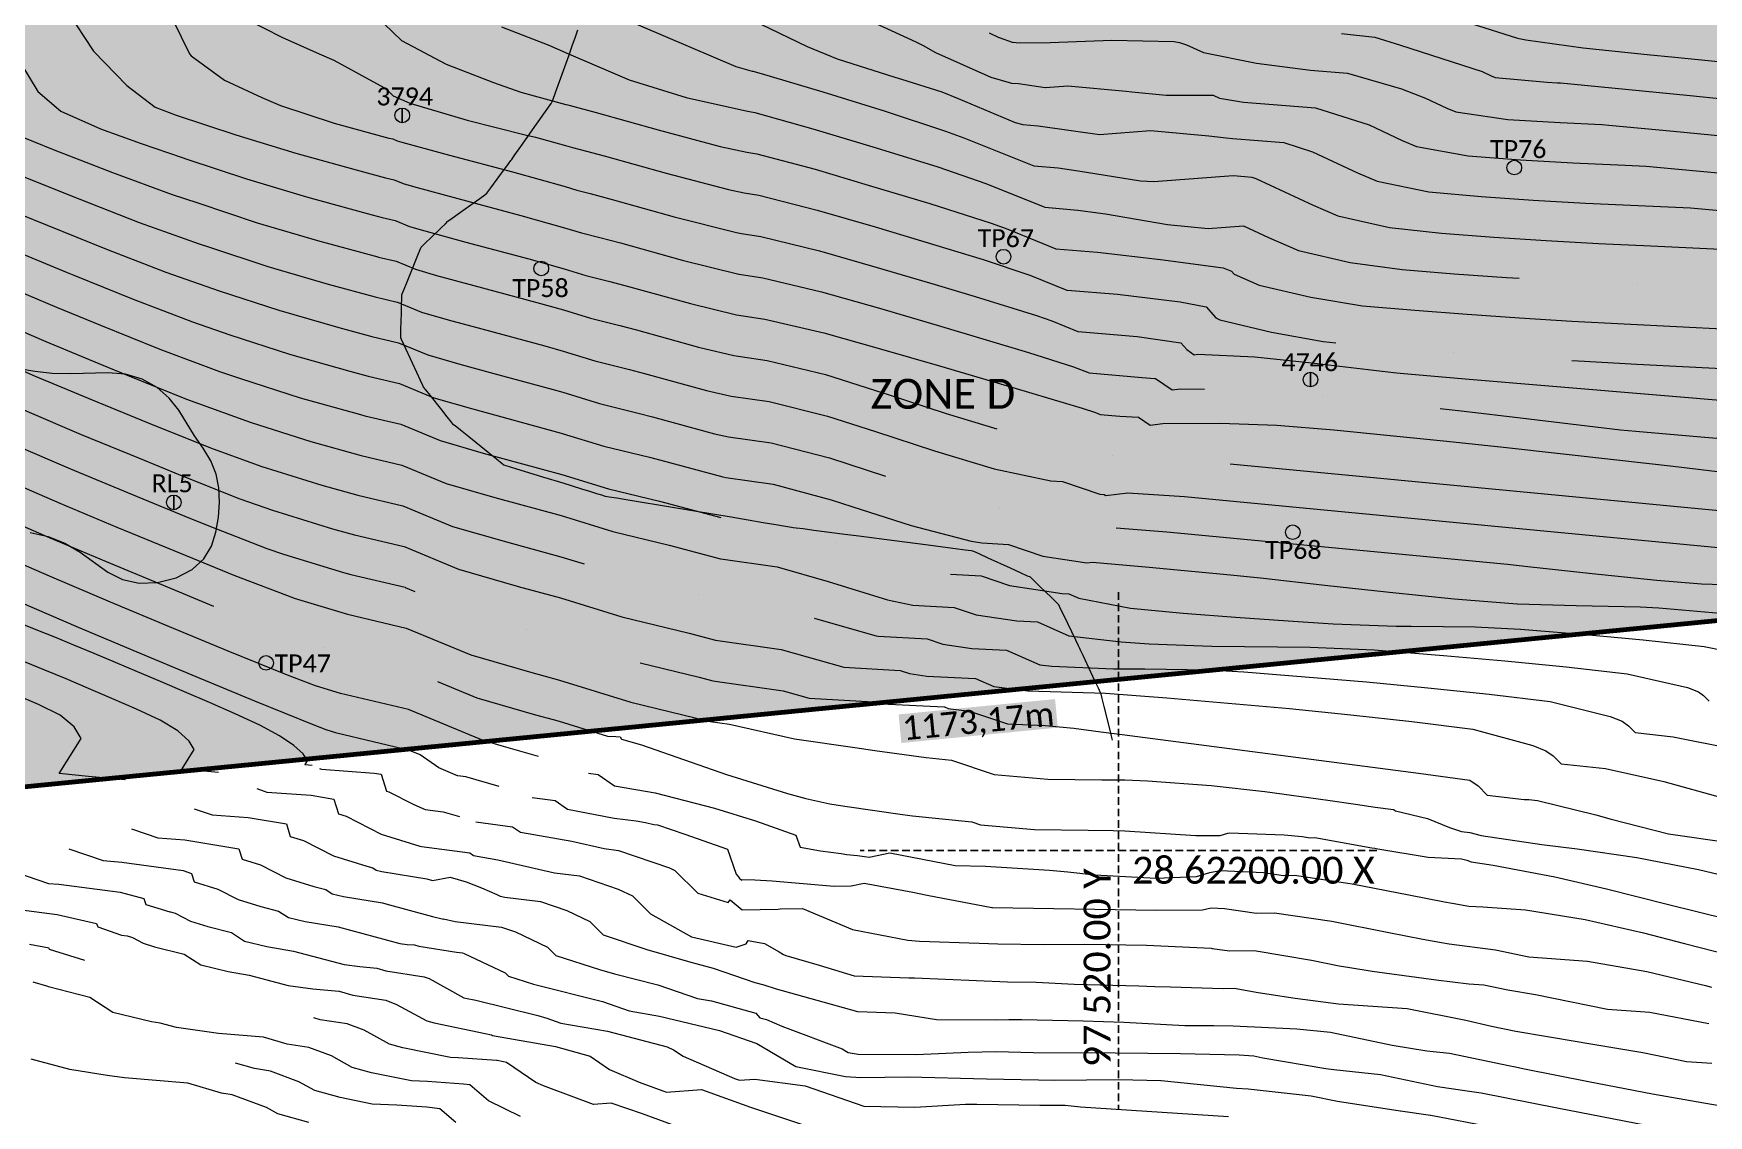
# Model space of a CAD drawing. Header units: metres. Extents: x 5688 to 19740, y -52 to 3406.
# Drawn here: x 7995 to 8556, y 1736 to 2098 of the extents above; entities that cross this region are included whole.
import ezdxf
from ezdxf.enums import TextEntityAlignment as Align

# ---------------------------------------------------------------- set-up
doc = ezdxf.new("R2010")
doc.units = ezdxf.units.M
doc.linetypes.add('DASHED', pattern=[19.05, 12.7, -6.35])
doc.linetypes.add('HIDDEN', pattern=[9.525, 6.35, -3.175])
for name, color, linetype in [('AFSTANDE', 7, 'Continuous'), ('Contours', 7, 'Continuous'), ('GEO', 140, 'Continuous'), ('SITE', 7, 'Continuous'), ('TP', 7, 'Continuous')]:
    doc.layers.add(name, color=color, linetype=linetype)
doc.layers.add('Sonering - Special', color=7, linetype='Continuous', true_color=0xdbb88a)
doc.styles.add('CALIBRII', font='calibri.ttf')
doc.styles.add('Text_Style_1', font='calibri.ttf')
doc.dimstyles.new('$DIM_Caddie', dxfattribs={"dimtxt": 7, "dimasz": 1, "dimexe": 0, "dimexo": 0, "dimgap": 0, "dimtad": 0, "dimtoh": 1, "dimtxsty": 'Text_Style_1', "dimblk": 'OBLIQUE', "dimcen": 0, "dimse1": 1, "dimse2": 1, "dimsd1": 1, "dimsd2": 1, "dimclrd": 253, "dimclre": 253, "dimclrt": 256, "dimadec": 0, "dimazin": 0, "dimtfac": 1, "dimtmove": 0, "dimatfit": 3, "dimldrblk": 'OBLIQUE', "dimfxl": 0, "dimtfillclr": 2, "dimlwd": -3, "dimlwe": -1, "dimarcsym": 0})

# ---------------------------------------------------------------- blocks, each defined once
blk = doc.blocks.new('CONTOURS-CG')
at = {"layer": 'Contours', "color": 253, "lineweight": 9, "true_color": 0xa1a3a5}
for points, elevation in [([(32130.23, 915.77), (32133.53, 914.24), (32133.56, 914.23), (32137.97, 912.7), (32140.57, 912.52), (32150.66, 912.53), (32171.33, 913.39), (32191.99, 912.88), (32193.91, 912.59), (32193.92, 912.59), (32196.31, 911.83), (32201.92, 909.21), (32201.93, 909.21), (32219.73, 905.66), (32237.73, 903.35), (32239.11, 903.18), (32250.15, 902.29), (32250.16, 902.29), (32268.21, 897.04), (32276.26, 893.95), (32283.32, 890.65), (32286.36, 889.35), (32303.75, 886.87), (32321.25, 885.81), (32335.24, 885.17), (32337.52, 884.98), (32359.21, 882.94), (32380.9, 880.81)], 1415), ([(32248.12, 915.65), (32259.25, 914.35), (32267.83, 911.64), (32295.19, 902.9), (32298.21, 901.49), (32299.52, 900.93), (32316.97, 899.29), (32320.43, 899.14), (32321.4, 899.06), (32343.1, 897.03), (32364.79, 894.91), (32386.46, 892.58)], 1414.5), ([(32291.54, 918.92), (32307, 914.05), (32309.83, 913.43), (32329.01, 910.76), (32350.35, 908.54), (32359.6, 907.68), (32380.78, 905.56), (32402.27, 903.1), (32423.75, 900.57), (32445.21, 897.92), (32457.09, 895.83), (32475.58, 890.21), (32478.71, 889.06)], 1414), ([(31990.9, 927.97), (32045.48, 904.51), (32050.97, 903.05), (32051.21, 903.02), (32053.93, 902.25), (32074.56, 896.06), (32095.15, 889.72), (32115.6, 882.96), (32121.79, 880.75), (32145.17, 871.33), (32145.18, 871.32), (32153.29, 870.64), (32160.08, 869.68), (32180.84, 866.32), (32185.35, 866.07), (32185.36, 866.07), (32211.91, 868.08), (32215.75, 867.71), (32218.13, 867.52), (32219.47, 867.09), (32238.63, 858.15), (32246.91, 854.61), (32264.17, 850.75), (32281.6, 848.84), (32299.08, 847.52), (32316.58, 846.38), (32334.09, 845.39), (32351.61, 844.52), (32379.68, 843.26)], 1416.5), ([(32050.66, 920.28), (32069.32, 911.23), (32079.4, 907.17), (32098.73, 900.99), (32100.93, 900.35), (32114.44, 896.07), (32119.91, 893.86), (32138.95, 885.81), (32141.47, 885.18), (32141.48, 885.18), (32146.67, 884.74), (32167.2, 881.81), (32167.21, 881.81), (32184.22, 883.1), (32203.76, 881.37), (32209.56, 880.69), (32211.7, 880.49), (32228.81, 879.11), (32238.4, 876.04), (32253.52, 868.99), (32260.06, 866.19), (32277.34, 862.58), (32294.81, 861.06), (32312.3, 859.86), (32329.81, 858.86), (32347.33, 858.01), (32364.86, 857.23), (32369.74, 856.82), (32377.1, 856.12)], 1416), ([(32086.56, 921.57), (32105.77, 912.81), (32108.14, 911.59), (32112.31, 909.28), (32130.85, 901.01), (32137.77, 899.03), (32140.05, 898.84), (32149.03, 897.55), (32149.06, 897.55), (32156.53, 898.12), (32176.06, 896.32), (32177.93, 896.09), (32189.49, 894.99), (32205.16, 894.95), (32207.29, 893.95), (32215.34, 892.64), (32239.48, 890.7), (32239.48, 890.7), (32257.33, 884.99), (32268.42, 879.82), (32273.21, 877.77), (32290.54, 874.66), (32308.02, 873.35), (32325.53, 872.34), (32343.05, 871.51), (32350.05, 871.2), (32353.63, 870.9), (32375.33, 868.86)], 1415.5), ([(31919.16, 927.33), (31933.6, 913.29), (31933.6, 913.29), (31948.58, 905.31), (31964.39, 899.26), (31973.59, 896.01), (31988.67, 891.89), (31989.35, 891.69), (31990.09, 891.51), (31998.79, 889.2), (32019.5, 883.38), (32040.27, 877.79), (32049.19, 875.86), (32049.21, 875.85), (32052.56, 875.38), (32052.56, 875.38), (32072.02, 870.18), (32089.74, 864.92), (32110.36, 858.7), (32130.87, 852.11), (32136.48, 850.11), (32152.58, 843.62), (32152.59, 843.62), (32166.53, 842.45), (32187.58, 840.01), (32208.58, 837.22), (32211.32, 836.06), (32212.22, 835.04), (32220.6, 831.45), (32237.85, 827.37), (32255.2, 824.53), (32272.66, 823.03), (32290.15, 821.7), (32307.64, 820.51), (32325.14, 819.42), (32342.65, 818.45), (32360.17, 817.55), (32377.69, 816.72)], 1417.5), ([(31967.09, 917.77), (31982.9, 911.71), (31982.92, 911.7), (31989.54, 908.83), (32009.84, 900.11), (32028.89, 894.17), (32048.36, 889.81), (32050.09, 889.45), (32051.88, 889.2), (32051.89, 889.2), (32071.28, 883.75), (32092.46, 877.38), (32113.03, 870.99), (32129.13, 865.43), (32148.87, 857.47), (32148.89, 857.47), (32159.91, 856.55), (32169.14, 855.23), (32189.88, 851.71), (32203.5, 850.32), (32203.51, 850.32), (32215.36, 851.22), (32215.37, 851.22), (32223.73, 847.32), (32233.75, 843.03), (32251.01, 839.04), (32268.4, 836.65), (32285.87, 835.25), (32303.36, 834.01), (32307.59, 833.74)], 1417), ([(31803.58, 909.98), (31811.97, 896.24), (31819.7, 889.65), (31832.94, 883.68), (31846.59, 878.82), (31860.31, 874.12), (31861.88, 873.59), (31881.79, 866.98), (31901.89, 860.99), (31922.11, 855.43), (31927.16, 854.08), (31931.49, 853.05), (31931.51, 853.04), (31936.28, 851.06), (31941.51, 849.56), (31955.15, 845.84), (31976.24, 840.19), (31988.05, 836.87), (31988.05, 836.87), (31995.36, 834.61), (31995.36, 834.61), (32003.35, 832.67), (32009.58, 831.02), (32030.3, 825.23), (32045.67, 821.46), (32045.7, 821.46), (32055.25, 820.09), (32055.25, 820.09), (32074.89, 815.52), (32094.27, 810.03), (32113.62, 804.42), (32132.95, 798.73), (32161.34, 790.26), (32165.86, 788.83), (32167.42, 788.2), (32174.02, 787.65), (32180.22, 787.28), (32184.09, 784.61), (32184.09, 784.61), (32188.35, 785.12), (32207.48, 785.24), (32226.54, 784.63), (32245.51, 783.01), (32264.46, 781.16), (32283.41, 779.23), (32302.34, 777.23), (32321.27, 775.16), (32340.19, 773.02), (32359.11, 770.83), (32417.55, 763.86)], 1419.5), ([(31821.76, 923.06), (31830.56, 909.65), (31841.81, 898.17), (31851.27, 890.95), (31858.3, 888.27), (31878.2, 881.65), (31898.28, 875.6), (31918.49, 869.98), (31928.32, 867.34), (31931.14, 866.67), (31934.23, 865.39), (31937.61, 864.42), (31952.44, 860.38), (31973.53, 854.73), (31988.21, 850.63), (31988.21, 850.63), (31993.85, 848.88), (31993.86, 848.88), (32000.03, 847.38), (32006.88, 845.56), (32027.6, 839.76), (32046.55, 835.06), (32046.57, 835.06), (32054.58, 833.91), (32054.58, 833.91), (32074.18, 829.21), (32093.55, 823.67), (32112.89, 818.02), (32143.44, 808.93), (32158.51, 804.15), (32163.71, 802.06), (32181.45, 800.52), (32185.73, 800.21), (32185.95, 800.2), (32191.49, 796.38), (32191.49, 796.38), (32194.22, 796.7), (32202.3, 796.68)], 1419), ([(31854.23, 926.09), (31862.73, 908.79), (31863.33, 908.16), (31874.47, 899.99), (31886.91, 894.14), (31893.17, 891.47), (31911.17, 885.61), (31929.44, 880.62), (31929.48, 880.61), (31930.76, 880.31), (31932.17, 879.72), (31933.72, 879.28), (31949.73, 874.91), (31970.82, 869.27), (31988.36, 864.38), (31988.36, 864.38), (31992.35, 863.15), (31992.35, 863.15), (31996.72, 862.09), (32004.18, 860.11), (32024.9, 854.3), (32045.74, 849), (32047.43, 848.66), (32047.45, 848.65), (32053.9, 847.74), (32053.91, 847.74), (32073.46, 842.88), (32092.82, 837.3), (32112.14, 831.59), (32125.54, 827.59), (32146.12, 821.25), (32151.17, 819.47), (32159.97, 815.92), (32160, 815.91), (32179.77, 814.26), (32194.34, 812.18), (32196.35, 809.89), (32198.89, 808.14), (32200.1, 808.29), (32219.14, 807.42), (32238.08, 805.44), (32257, 803.24), (32265.47, 802.23), (32267.7, 802.02), (32289.52, 800.1), (32414.88, 789.6)], 1418.5), ([(31881.34, 920.61), (31893.58, 914.39), (31906.15, 908.77), (31911, 906.69), (31927.69, 897.58), (31928.88, 896.7), (31930.89, 894.74), (31930.89, 894.74), (31936.47, 892.33), (31955.66, 886.66), (31975.06, 881.73), (31978.5, 880.87), (31988.52, 878.14), (31990.84, 877.42), (31990.85, 877.42), (31993.4, 876.8), (32001.48, 874.66), (32022.2, 868.84), (32043, 863.37), (32048.31, 862.26), (32048.33, 862.25), (32053.23, 861.56), (32053.23, 861.56), (32072.75, 856.54), (32092.08, 850.89), (32107.64, 846.26), (32128.25, 840), (32143.82, 834.79), (32156.28, 829.77), (32156.3, 829.76), (32173.15, 828.35), (32194.19, 825.84), (32202.83, 824.12), (32206.04, 820.47), (32207.45, 819.87), (32224.69, 815.74), (32242.01, 812.58), (32246.22, 812.15)], 1418), ([(31806.35, 855.04), (31815.14, 851.43), (31834.91, 843.42), (31854.82, 835.74), (31872.63, 829.53), (31892.56, 823.01), (31912.72, 817.22), (31923.67, 814.27), (31932.62, 812.15), (31932.63, 812.14), (31942.45, 808.07), (31953.2, 804.97), (31963.28, 802.23), (31984.35, 796.53), (31987.59, 795.6), (31987.59, 795.6), (31999.87, 791.8), (31999.87, 791.8), (32013.29, 788.54), (32017.67, 787.38), (32038.39, 781.67), (32043.03, 780.66), (32043.06, 780.66), (32057.27, 778.63), (32057.27, 778.63), (32076.79, 773.61), (32095.6, 767.54)], 1421), ([(31806.21, 868.15), (31825.99, 860.13), (31845.86, 852.39), (31865.97, 845.26), (31869.04, 844.21), (31888.97, 837.66), (31909.11, 831.8), (31924.83, 827.54), (31932.24, 825.78), (31932.26, 825.78), (31940.39, 822.4), (31949.3, 819.84), (31960.57, 816.76), (31981.65, 811.1), (31987.74, 809.36), (31987.74, 809.36), (31998.36, 806.07), (31998.37, 806.07), (32009.98, 803.25), (32014.97, 801.92), (32035.71, 796.17), (32043.91, 794.26), (32043.94, 794.26), (32056.6, 792.45), (32056.6, 792.45), (32076.15, 787.55), (32092.21, 782.44), (32111.98, 776.02), (32131.88, 770.03), (32150.86, 765.95), (32150.86, 765.95), (32154.77, 765.73), (32154.77, 765.73), (32167.27, 761.54), (32168.76, 761.45), (32169.29, 761.08), (32176.6, 761.95), (32195.61, 760.76), (32396.32, 741.57)], 1420.5), ([(31797.29, 884.87), (31817.06, 876.85), (31836.92, 869.06), (31856.98, 861.79), (31865.46, 858.9), (31885.38, 852.32), (31905.5, 846.39), (31925.74, 840.88), (31925.99, 840.81), (31931.87, 839.41), (31931.89, 839.41), (31938.34, 836.73), (31945.41, 834.7), (31957.86, 831.3), (31978.95, 825.64), (31987.9, 823.11), (31987.9, 823.11), (31996.86, 820.34), (31996.86, 820.34), (32006.66, 817.96), (32012.27, 816.47), (32033.01, 810.7), (32044.79, 807.86), (32044.82, 807.86), (32055.93, 806.27), (32055.93, 806.27), (32075.5, 801.48), (32094.73, 795.43), (32096.15, 794.96), (32115.92, 788.52), (32132.82, 783.34)], 1420), ([(31795.67, 820.68), (31814.64, 812.52), (31833.73, 804.61), (31841.91, 801.26), (31861.71, 793.31), (31881.76, 786.02), (31883.37, 785.47), (31903.36, 779.1), (31920.19, 774.46), (31933.75, 771.25), (31933.76, 771.24), (31948.62, 765.07), (31964.89, 760.39), (31987.12, 754.33), (31987.12, 754.33), (32004.38, 748.99), (32004.38, 748.99), (32023.23, 744.41), (32040.37, 739.87), (32040.43, 739.86), (32059.29, 737.17), (32059.29, 737.17), (32076.44, 732.35), (32096.28, 726.16), (32104.69, 724.4), (32104.69, 724.4), (32118.56, 723.63), (32118.56, 723.63), (32125.87, 721.17), (32139.56, 719.09), (32146.42, 718.75), (32146.45, 718.75), (32156.95, 714.14), (32174.46, 712.06), (32183.79, 711.43), (32204.76, 710.61), (32237.62, 710.28), (32259, 709.42), (32261.72, 709.21), (32282.26, 707.55), (32302.77, 705.77), (32323.26, 703.73), (32343.7, 701.36), (32363.86, 696.79), (32367.51, 695.38), (32369.24, 694.14), (32371.14, 692.23)], 1422.5), ([(31799.21, 832.1), (31818.23, 824.04), (31832.99, 817.99), (31852.77, 810.01), (31872.76, 802.56), (31879.79, 800.16), (31899.76, 793.73), (31919.96, 788.1), (31921.35, 787.73), (31933.37, 784.88), (31933.38, 784.88), (31946.56, 779.41), (31961, 775.25), (31987.28, 768.09), (31987.28, 768.09), (32002.87, 763.26), (32002.88, 763.26), (32019.92, 759.12), (32040.52, 753.66)], 1422), ([(31802.77, 843.55), (31821.84, 835.61), (31824.06, 834.71), (31843.84, 826.71), (31863.78, 819.13), (31876.21, 814.84), (31896.16, 808.36), (31916.34, 802.66), (31922.51, 801), (31933, 798.51), (31933.01, 798.51), (31944.51, 793.74), (31957.1, 790.11), (31987.05, 781.95), (31987.43, 781.84), (31987.43, 781.84), (32001.37, 777.53), (32001.37, 777.53), (32016.6, 773.83), (32020.37, 772.83), (32041.12, 767.27), (32042.15, 767.06), (32042.18, 767.06), (32057.95, 764.81), (32057.95, 764.81), (32077.42, 759.64), (32084.33, 757.39), (32104.12, 751.03), (32124.22, 745.78), (32127.77, 745.18), (32127.77, 745.18), (32136.67, 744.68), (32136.67, 744.68), (32148.19, 740.81), (32162.97, 738.56), (32164.84, 738.78), (32183.81, 737.12), (32211.01, 734.5), (32221, 733.49), (32242.58, 731.1), (32264.17, 728.75), (32285.77, 726.5), (32306.93, 724.79), (32306.97, 724.79), (32326.66, 724.23), (32348.05, 723.87), (32354.27, 723.44), (32354.27, 723.44), (32374.8, 721.75)], 1421.5), ([(31807.51, 789.57), (31826.53, 781.51), (31845.61, 773.61), (31859.76, 767.82), (31879.59, 759.95), (31890.54, 756.1), (31910.57, 749.9), (31917.87, 747.93), (31934.5, 743.98), (31934.5, 743.98), (31952.73, 736.41), (31972.34, 730.77), (31972.69, 730.67), (31986.81, 726.82), (31986.81, 726.82), (32007.38, 720.46), (32007.39, 720.46), (32029.86, 714.99), (32038.67, 712.66), (32060.64, 709.53), (32060.64, 709.53), (32081.6, 703.63), (32081.6, 703.63), (32100.46, 702.58), (32100.46, 702.58), (32103.56, 701.54), (32109.37, 700.65), (32125.65, 699.85), (32125.66, 699.84), (32131.85, 697.13), (32143.24, 695.71), (32169.16, 694.97), (32189.7, 693.33), (32210.23, 691.62), (32230.74, 689.77), (32251.23, 687.73), (32271.69, 685.46), (32292.11, 682.93), (32312.14, 677.41), (32316.53, 675.71), (32318.95, 673.99), (32321.59, 671.32), (32336.4, 669.71), (32355.97, 665.4), (32375.29, 660.08)], 1423.5), ([(31792.15, 809.31), (31811.07, 801.03), (31830.12, 793.04), (31850.83, 784.54), (31870.64, 776.62), (31886.96, 770.78), (31906.96, 764.49), (31919.03, 761.2), (31934.12, 757.61), (31934.13, 757.61), (31950.67, 750.74), (31968.79, 745.53), (31986.96, 740.58), (31986.97, 740.57), (31994.75, 738.17)], 1423), ([(31800.41, 766.7), (31819.38, 758.52), (31838.41, 750.5), (31857.5, 742.61), (31877.61, 734.38), (31897.54, 726.78), (31897.7, 726.72), (31915.55, 721.39), (31935.25, 716.71), (31935.25, 716.71), (31956.84, 707.75), (31976.45, 702.08), (31980.48, 700.95), (31986.49, 699.31), (31986.5, 699.31), (32010.39, 691.92), (32010.39, 691.92), (32036.49, 685.57), (32036.91, 685.46), (32043.33, 684.54), (32065.14, 679.64), (32065.14, 679.64), (32085.34, 676.76), (32091.98, 675.78), (32109.18, 673.41), (32117.68, 672.56), (32131.89, 667.79), (32131.89, 667.79), (32149.89, 666.21), (32167.95, 665.98), (32175.64, 665.97), (32183.24, 665.65), (32204.5, 664.03), (32222.49, 662.08), (32243.58, 659.16), (32252.82, 657.78), (32259.44, 656.84), (32265.55, 656.04), (32266.14, 655.62), (32276.85, 653.01), (32284.26, 650.01), (32288.29, 648.65), (32291.03, 648.35), (32294.86, 647.37), (32315.1, 644.28), (32326.92, 642.85), (32346.91, 640.03), (32367.57, 635.97), (32376.5, 633.79)], 1424.5), ([(31803.96, 778.13), (31822.95, 770), (31842.01, 762.04), (31861.11, 754.19), (31868.68, 751.1), (31888.55, 743.33), (31894.12, 741.41), (31914.19, 735.33), (31916.71, 734.66), (31934.87, 730.35), (31934.88, 730.34), (31938.11, 729)], 1424), ([(31979.49, 673.72), (31967.79, 677.12), (31960.97, 679.08), (31960.95, 679.09), (31936, 689.44), (31936, 689.44), (31913.23, 694.85), (31904.87, 697.35), (31895.46, 700.94), (31875.71, 709.01), (31855.98, 717.14), (31836.29, 725.36), (31816.66, 733.71), (31797.09, 742.22)], 1425.5), ([(31796.87, 755.29), (31815.81, 747.05), (31834.83, 738.99), (31853.89, 731.04), (31870.8, 724.09)], 1425), ([(31903.72, 670.79), (31903.72, 670.79), (31901.34, 671.01), (31901.39, 671.11), (31902.17, 672.35), (31900.75, 674.63), (31897.67, 677.45), (31892.87, 680.69), (31886.3, 684.25), (31877.99, 688.04), (31869.36, 691.79), (31861.04, 695.39), (31853.03, 698.83), (31845.32, 702.11), (31837.93, 705.23), (31830.85, 708.2), (31824.08, 711.01), (31817.63, 713.67), (31811.48, 716.17), (31805.65, 718.52)], 1426.5), ([(31841.15, 665.98), (31841.14, 665.98), (31828.89, 667.06), (31819.09, 668.03), (31819.11, 668.06), (31826.43, 679.77), (31824.19, 683.63), (31819.45, 687.59), (31812.17, 691.12), (31804.66, 694.34)], 1427.5), ([(31797.86, 623.6), (31818.42, 620.96), (31831.63, 617.94), (31832.01, 616.73), (31840.03, 614.01), (31841.82, 613.73), (31843.61, 613.18), (31847.17, 611.35), (31851.07, 610.14), (31860.95, 607.62), (31866.47, 604.04), (31866.47, 604.04), (31875.71, 601.82), (31882.67, 600.66), (31882.68, 600.66), (31895.78, 597.19), (31895.78, 597.19), (31904, 596.03), (31912.73, 595.31), (31912.76, 595.3), (31917.42, 593.93), (31928.36, 592.21), (31928.36, 592.21), (31932.03, 590.84), (31942.07, 585.31), (31942.07, 585.31), (31944.58, 584.62), (31961.68, 581.14), (31963.72, 580.62), (31964.12, 580.48), (31985.14, 576.77), (31996.72, 573.52), (32003.25, 569.11), (32013.15, 564.85), (32022.28, 561.44), (32034.03, 562.33), (32050.36, 556.49), (32070.78, 549.7)], 1429.5), ([(31973.5, 553.37), (31962.77, 558.55), (31956.48, 563.95), (31956.47, 563.95), (31954.42, 564.19), (31942.38, 565.02), (31936.96, 565.28), (31936.95, 565.28), (31923.64, 567.99), (31917.15, 569.78), (31910.23, 573.59), (31902.66, 576.41), (31895.44, 577.54), (31887.47, 579.9), (31887.47, 579.9), (31872.47, 581.14), (31858.42, 583.13), (31852.94, 584.58), (31850.03, 585.06), (31837.11, 588.16), (31829.39, 593.16), (31815.58, 596.69), (31815.28, 596.79), (31815.01, 596.93), (31810.42, 598.33)], 1430.5), ([(31902.7, 551.35), (31892.23, 554.24), (31888.43, 556.34), (31876.95, 560.61), (31873.46, 561.16), (31862.18, 564.49), (31862.17, 564.49), (31840.95, 566.25), (31835.19, 567.06), (31822.68, 569.12), (31809.79, 572.54)], 1431.5), ([(31966.29, 663.71), (31955.13, 666.95), (31952.45, 667.27), (31952.43, 667.27), (31946.14, 669.97), (31939.92, 674.34), (31939.92, 674.34), (31936.37, 675.81), (31912.07, 681.58), (31908.45, 682.66), (31904.38, 684.21), (31884.63, 692.29), (31864.9, 700.41), (31845.2, 708.61), (31825.55, 716.91), (31805.96, 725.35)], 1426), ([(31872.43, 668.39), (31872.43, 668.39), (31860.21, 669.52), (31860.25, 669.59), (31864.3, 676.06), (31862.56, 678.94), (31858.81, 682.31), (31852.94, 685.93), (31845, 689.62), (31836.78, 693.18), (31828.93, 696.54), (31821.43, 699.71), (31814.29, 702.69), (31807.51, 705.48)], 1427), ([(31827.76, 605.53), (31815.91, 609.15), (31815.76, 609.63), (31809.25, 610.86)], 1430), ([(32325.19, 806.21), (32329.42, 805.95), (32346.93, 804.97), (32364.45, 804.07), (32381.97, 803.23)], 1418), ([(32281.18, 790.12), (32289.13, 789.23), (32308.05, 787.04), (32341.51, 783.04), (32346.55, 782.58), (32368.36, 780.67), (32429.49, 775.58)], 1419), ([(32210.92, 771.67), (32488.98, 745.11)], 1420), ([(32172.72, 750.22), (32189.71, 748.95), (32303.67, 738.04), (32310.42, 737.35), (32332, 734.97), (32353.6, 732.69), (32368.51, 731.47), (32368.56, 731.47), (32400.55, 730.56)], 1421), ([(32117.36, 734.73), (32127.61, 734.15), (32127.62, 734.15), (32137.03, 730.99), (32154.65, 728.31), (32156.85, 728.2), (32160.2, 726.73), (32177.57, 723.36), (32195.12, 721.73), (32212.7, 720.33), (32230.29, 719.1), (32245.38, 718.11), (32266.36, 717.4), (32271.45, 717.37), (32292.84, 717.1), (32308, 716.32), (32328.53, 714.66), (32349.04, 712.79), (32369.5, 710.55), (32389.72, 706.48)], 1422), ([(32071.76, 720.03), (32072.5, 719.82), (32092.48, 714.13), (32093.14, 714.02), (32093.14, 714.02), (32109.51, 713.1), (32109.51, 713.1), (32114.72, 711.36), (32124.46, 709.87), (32136.04, 709.3), (32136.06, 709.29), (32147.18, 704.42), (32151.17, 703.92), (32171.83, 703.1), (32182.28, 703.04), (32203.59, 702.78), (32215.44, 702.09), (32235.98, 700.44), (32256.5, 698.7), (32277.01, 696.78), (32297.48, 694.61), (32317.91, 692.15), (32338, 687.1), (32342.02, 685.54), (32344.09, 684.07), (32346.37, 681.78), (32359.09, 680.39), (32378.74, 676.4)], 1423), ([(32013.51, 705.06), (32033.18, 700.28), (32037.79, 699.06), (32061.31, 695.71), (32061.31, 695.71), (32070.06, 693.25), (32070.06, 693.25), (32091.41, 692.05), (32091.41, 692.05), (32092.4, 691.72), (32094.27, 691.43), (32115.25, 690.39), (32115.26, 690.39), (32116.52, 689.84), (32123.72, 688.95), (32136.41, 684.69), (32136.41, 684.69), (32148.98, 684.17), (32158.58, 683.29), (32167.62, 682.01), (32170.34, 681.65), (32174.79, 681.09), (32273.93, 668.17), (32291.03, 665.87), (32291.04, 665.87), (32293.8, 663.91), (32296.82, 660.87), (32309.19, 659.35), (32310.82, 659.34), (32313.71, 659.03), (32333.17, 654.24), (32338.35, 652.76), (32357.49, 647.89), (32377.75, 644.97)], 1424), ([(31945.73, 698.88), (31958.89, 693.42), (31978.5, 687.73), (31984.38, 686.09), (31986.35, 685.55), (32002.53, 680.54), (32005.3, 680.41), (32006.81, 680.29), (32007.27, 679.58), (32013.91, 677.62), (32042.36, 667.74), (32062.83, 661.34), (32068.93, 659.69), (32076.91, 657.89), (32081.97, 657.17), (32101.24, 654.32), (32101.24, 654.32), (32104.57, 653.86), (32124.47, 651.87), (32127.36, 650.89), (32127.36, 650.89), (32145.37, 649.35), (32163.42, 649.08), (32171.73, 649.04), (32175.67, 648.88), (32199.41, 647.29), (32199.41, 647.29), (32207.48, 647.35), (32210.1, 648.11), (32210.64, 648.23), (32228.92, 647.57), (32235.02, 646.99), (32237.68, 646.61), (32237.69, 646.61), (32239.19, 646.62), (32239.19, 646.62), (32258.29, 643.26), (32259.3, 643.05), (32260.32, 642.87), (32277.11, 640.05), (32288.28, 639.52), (32288.28, 639.52), (32290.04, 639.1), (32291.51, 638.5), (32298.86, 637.46), (32319.54, 633.54), (32336.73, 629.47), (32357.06, 624.38), (32377.41, 619.37)], 1425), ([(31906.21, 669.75), (31906.87, 669.53), (31924.52, 668.21), (31926.86, 667.82), (31928.65, 662.18), (31929.42, 661.94), (31937.72, 657.68), (31941.6, 656.01), (31947.58, 655.3), (31953.09, 653.69)], 1426.5), ([(31996.18, 668.19), (31996.18, 668.19), (31999.41, 667.77), (32004.89, 663.97), (32018.47, 661.64), (32038.39, 656.5), (32052.13, 652.25), (32065.58, 647.48), (32067.02, 643.45), (32067.02, 643.45), (32073.84, 642.17), (32080.72, 641.27), (32082.65, 641.02), (32086.22, 640.68), (32090.16, 640.1), (32096.97, 641.49), (32096.97, 641.49), (32118.92, 637.35), (32129.04, 637.06), (32150.47, 635.76), (32156.53, 635.21), (32165.54, 634.16), (32165.55, 634.15), (32186.11, 633.05), (32199.63, 633.63), (32204.09, 634.92), (32207.57, 635.67), (32222.02, 634.94), (32228.69, 633.98), (32228.69, 633.98), (32232.44, 634.02), (32232.44, 634.02), (32251.64, 631.21), (32270.68, 627.52), (32282.64, 625.11), (32285.19, 624.65), (32290.7, 623.73), (32295.37, 623.51), (32309.71, 622.45), (32329.59, 619.21), (32349.2, 614.73), (32362.92, 611.22), (32383, 606.04)], 1425.5), ([(31885.23, 663.03), (31888.61, 661.88), (31903.41, 660.78), (31910.99, 659.51), (31912.54, 654.6), (31915.12, 653.81), (31926.89, 647.77), (31939.79, 643.76), (31939.9, 643.72), (31940.3, 643.65), (31956.5, 641.51), (31957.76, 640.64), (31965.85, 639.25), (31984.86, 634.81), (31984.86, 634.81), (31993.21, 633.79), (31993.22, 633.79), (32006.09, 629.38), (32010.88, 627.11), (32016.98, 621.1), (32016.98, 621.09), (32030.67, 613.48), (32045.66, 610.01), (32048.92, 611.11), (32049.25, 611.62), (32049.59, 612.16), (32049.6, 612.16), (32055.11, 611.17), (32059.96, 608.45), (32061.48, 607.51), (32062.24, 607.21), (32073.4, 603.93), (32085.11, 600.38), (32103.41, 599.77), (32104.42, 599.77), (32105.27, 599.74), (32136.42, 598.4), (32136.42, 598.4), (32145.98, 598.23), (32145.98, 598.23), (32158.66, 597.61), (32180.34, 597.01), (32185.66, 596.88), (32190.96, 596.74), (32208.57, 596.19), (32208.58, 596.19), (32212.19, 596.22), (32220.23, 594.79), (32232.58, 592.9), (32247.14, 590.99), (32270.1, 589.5), (32270.11, 589.5), (32289.72, 585.57), (32298.3, 583.57), (32306.49, 581.85), (32327.62, 578.29), (32329.51, 577.99), (32348.92, 574.74), (32363.49, 571.77), (32363.51, 571.77), (32372.02, 571.14)], 1427), ([(31864.26, 656.31), (31870.35, 654.23), (31882.3, 653.34), (31895.12, 651.19), (31896.44, 647.03), (31900.82, 645.69), (31910.95, 640.49), (31922.04, 637.04), (31924.06, 636.52), (31925.18, 635.79), (31925.18, 635.79), (31927.07, 635.34), (31942.14, 632.83), (31942.14, 632.83), (31944.06, 632.32), (31944.06, 632.33), (31949.97, 633.45), (31955.25, 631.84), (31960.42, 629.82), (31965.54, 627.55), (31966.62, 627.06), (31968.25, 626.68), (31980.17, 625.22), (31980.17, 625.22), (31988.92, 622.23), (31996.68, 618.55), (32001.15, 614.15), (32001.15, 614.14), (32015.67, 609.18), (32030.42, 604.95), (32032.07, 604.48), (32037.96, 602.99), (32037.96, 602.99), (32051.9, 598.21), (32054.89, 597.34), (32058.97, 596.09), (32058.98, 596.09), (32086.19, 588.43), (32086.29, 588.48), (32098.82, 588.01), (32112.63, 585.8), (32112.63, 585.8), (32132.39, 585.73), (32136.88, 585.83), (32141.18, 585.84), (32161.73, 585.29), (32175.34, 584.86), (32195.68, 583.82), (32195.69, 583.82), (32205.46, 583.78), (32211.91, 583.68), (32233.2, 582.68), (32244.43, 581.57), (32265.04, 577.24), (32276.68, 575.31), (32284.3, 574.48), (32284.31, 574.48), (32304.55, 570.3), (32305.77, 570.03), (32309.39, 569.28), (32330.75, 565.06), (32352.14, 560.98), (32369.38, 557.86), (32384.82, 555.28)], 1427.5), ([(31977.37, 660.04), (31977.38, 660.04), (31985.11, 659.01), (31989.18, 656.19), (32004.76, 653.08), (32012.15, 652.26), (32015.31, 651.72), (32018.07, 651.07), (32018.08, 651.07), (32019.3, 650.92), (32028.45, 647.79), (32042.66, 642.75), (32045.64, 634.37), (32046.77, 633.11), (32046.63, 633.05), (32047.5, 632.41), (32047.52, 632.57), (32051.85, 632.55), (32057.66, 632.18), (32078.44, 630.34), (32084.09, 630.5), (32084.1, 630.5), (32088.43, 631.39), (32088.43, 631.39), (32104.71, 628.33), (32109.53, 627.41), (32131.14, 623.22), (32131.35, 623.2), (32186.16, 622.37), (32201.6, 622.48), (32204.51, 623.12), (32204.51, 623.12), (32209.02, 622.89), (32219.69, 621.36), (32219.69, 621.36), (32225.69, 621.42), (32225.69, 621.42), (32244.89, 618.64), (32263.93, 614.93), (32275.33, 612.61), (32281.62, 611.49), (32284.13, 611.1), (32299.66, 609.07), (32299.67, 609.07), (32310.81, 606.8), (32310.82, 606.8), (32330.48, 605.35), (32330.48, 605.35), (32350.31, 601.9), (32369.87, 597.13), (32371.94, 596.59)], 1426), ([(31958.57, 651.88), (31958.57, 651.88), (31970.81, 650.26), (31973.47, 648.41), (31990.58, 645.48), (32001.47, 642.94), (32001.47, 642.94), (32006.25, 642.35), (32006.26, 642.35), (32023.26, 636.53), (32025.08, 635.67), (32032.81, 628.05), (32032.81, 628.05), (32042.96, 624.87), (32043.59, 625.85), (32047.65, 622.51), (32059.71, 622.67), (32060.35, 622.77), (32067.85, 622.93), (32084.52, 615.92), (32103.06, 612.36), (32106.92, 611.96), (32126.89, 611.28), (32133.19, 611.14), (32148.45, 610.92), (32162.26, 611.01), (32162.26, 611.01), (32182.94, 610.64), (32204.49, 609.61), (32204.91, 609.57), (32210.69, 608.74), (32210.69, 608.74), (32218.94, 608.82), (32218.94, 608.82), (32238.07, 605.66), (32247.33, 603.78), (32250.92, 603.14), (32258.36, 602), (32279.85, 599.01), (32290.75, 597.75), (32295.77, 597.43), (32295.78, 597.43), (32303.74, 595.75), (32313.01, 594.2), (32337.15, 589.28), (32337.16, 589.28), (32351.25, 588.24), (32351.25, 588.24), (32371.02, 584.49)], 1426.5), ([(31843.28, 649.58), (31852.09, 646.59), (31861.19, 645.91), (31879.25, 642.88), (31880.33, 639.45), (31886.52, 637.56), (31895, 633.2), (31904.3, 630.31), (31908.28, 629.3), (31910.5, 627.85), (31910.5, 627.85), (31914.23, 626.96), (31927.27, 624.79), (31927.27, 624.79), (31928.46, 624.47), (31944.02, 620.28), (31947.68, 619.39), (31947.7, 619.47), (31951.63, 618.55), (31967.13, 616.65), (31967.13, 616.65), (31971.75, 615.07), (31982.48, 610), (31985.32, 607.2), (31985.32, 607.19), (31999.92, 602.48), (32004.96, 601.05), (32019.4, 597.4), (32019.4, 597.4), (32032.68, 592.85), (32032.68, 592.85), (32037.33, 592.03), (32052.16, 587.87), (32053.58, 586.39), (32053.58, 586.39), (32055.79, 585.77), (32055.79, 585.77), (32060.92, 583.52), (32081.08, 575.96), (32081.09, 575.95), (32083.1, 574.77), (32086.44, 574.2), (32105.82, 574.13), (32123.18, 574.89), (32132.53, 575.06), (32145.11, 574.7), (32172.39, 574.59), (32194.23, 574.37), (32213.89, 573.96), (32218.76, 573.65), (32221.85, 573), (32242.94, 569.43), (32245.59, 569.06), (32261.13, 567.36), (32261.14, 567.36), (32280.26, 563.4), (32290.13, 561.9), (32294.88, 561.21), (32311.83, 557.9), (32320.32, 556.29), (32376, 545.46)], 1428), ([(31822.3, 642.86), (31833.83, 638.94), (31840.08, 638.47), (31860.62, 635.68), (31863.37, 634.57), (31864.23, 631.88), (31872.21, 629.43), (31879.06, 625.92), (31886.55, 623.59), (31892.5, 622.07), (31895.83, 619.91), (31895.83, 619.91), (31901.39, 618.58), (31912.41, 616.75), (31912.41, 616.75), (31933.14, 611.26), (31933.14, 611.26), (31935.52, 610.92), (31938.05, 610.71), (31939.4, 610.31), (31952.02, 608.33), (31952.02, 608.34), (31954.09, 608.09), (31954.58, 607.92), (31968.28, 601.44), (31968.78, 600.94), (31969.48, 600.25), (31969.49, 600.24), (31977.86, 597.63), (32000.84, 591.8), (32000.84, 591.8), (32009.82, 588.73), (32009.83, 588.73), (32019.93, 586.94), (32040, 582.15), (32052.17, 577.9), (32052.19, 577.88), (32052.57, 577.73), (32065.62, 570.05), (32065.62, 570.05), (32082.21, 566.75), (32087.35, 566.34), (32103.39, 566.64), (32129.39, 565.89), (32146.77, 565.57), (32152, 565.55), (32173.6, 565.69), (32187.73, 565.4), (32187.77, 565.4), (32212.97, 562.82), (32216.85, 562.56), (32216.85, 562.56), (32237.96, 560.25), (32246.75, 558.43), (32267.77, 555.22), (32267.85, 555.21), (32277.91, 553.77), (32277.99, 553.75), (32298.9, 549.75)], 1428.5), ([(31801.32, 636.14), (31815.58, 631.29), (31818.97, 631.04), (31839.52, 628.34), (31847.5, 626.25), (31848.12, 624.3), (31856.2, 621.8), (31856.4, 621.77), (31857.91, 621.31), (31863.11, 618.64), (31868.81, 616.87), (31876.72, 614.84), (31881.15, 611.98), (31881.15, 611.98), (31888.55, 610.2), (31897.54, 608.7), (31897.54, 608.7), (31914.46, 604.22), (31914.46, 604.22), (31919.76, 603.47), (31925.37, 603.01), (31925.41, 603.01), (31928.41, 602.12), (31941.21, 600.11), (31941.21, 600.11), (31942.93, 599.47), (31954.53, 593.08), (31954.53, 593.08), (31955.04, 592.94), (31958.55, 592.23), (31979.27, 587.1), (31982.28, 586.21), (31986.97, 584.61), (31986.97, 584.6), (32002.53, 581.85), (32022.48, 576.62), (32024.64, 575.65), (32027.88, 573.47), (32045.08, 566.07), (32046.68, 565.47), (32051.83, 565.86), (32068.74, 563.63), (32088.28, 556.83), (32088.28, 556.83), (32105.35, 556.43), (32122.38, 557.43), (32122.6, 557.44), (32126.14, 557.51), (32147.23, 557.12), (32155.64, 557.08), (32160.81, 556.56), (32210.33, 553.29)], 1429), ([(32031.59, 547.89), (32014.32, 554.27), (32003.75, 557.85), (31997.88, 557.41), (31997.88, 557.41), (31982.95, 562.94), (31981.21, 563.64), (31978.62, 564.76), (31968.79, 571.39), (31968.79, 571.39), (31967.74, 571.68), (31965.6, 572.06), (31965.47, 572.05), (31952.66, 572.93), (31950.08, 573.05), (31934.11, 576.31), (31929.61, 577.54), (31921.13, 582.21), (31915.51, 584.31), (31906.43, 585.73), (31904.34, 586.35)], 1430), ([(31951.79, 551.32), (31946.42, 555.91), (31946.42, 555.92), (31942.15, 556.42), (31932.11, 557.12), (31923.82, 557.5), (31913.17, 559.67), (31904.69, 562.01), (31899.33, 564.96), (31889.8, 568.51), (31884.45, 569.35), (31878.13, 571.22)], 1431)]:
    blk.add_lwpolyline(points, dxfattribs=dict(at, elevation=elevation))
at = {"layer": 'Contours', "color": 253, "lineweight": 0, "true_color": 0xa1a3a5}
for points, elevation in [([(32347.13, 831.48), (32347.13, 831.48)], 1417), ([(32285.68, 808.81), (32285.68, 808.81)], 1418), ([(32241.8, 794.28), (32241.8, 794.28)], 1419), ([(32171.42, 774.55), (32171.42, 774.55)], 1420), ([(32133.66, 756.64), (32133.66, 756.64)], 1421), ([(32079.21, 745.25), (32079.21, 745.25)], 1422), ([(32033.01, 727.99), (32033.01, 727.99)], 1423), ([(31975.49, 716.11), (31975.49, 716.11)], 1424), ([(31907.84, 710.08), (31907.84, 710.08)], 1425)]:
    blk.add_lwpolyline(points, dxfattribs=dict(at, elevation=elevation))
blk = doc.blocks.new('Boreholes')
at = {"layer": 'TP', "color": 9, "linetype": 'Continuous', "ltscale": 0.08}
for p, q in [((36444.83, 1094.35), (36444.83, 1089.45)), ((36748.67, 1005.98), (36748.67, 1001.08)), ((36368.39, 964.89), (36368.39, 959.99))]:
    blk.add_line(p, q, dxfattribs=at)
at = {"layer": 'TP', "color": 9, "lineweight": 18}
for centre in [(36444.83, 1091.9), (36816.85, 1074.44), (36491.34, 1040.68), (36645.97, 1044.62), (36748.67, 1003.53), (36368.39, 962.44), (36742.75, 952.47), (36399.27, 908.75)]:
    blk.add_ellipse(centre, major_axis=(0, 2.45), ratio=1, dxfattribs=at)
at = {"layer": 'TP', "color": 9, "style": 'CALIBRII'}
for s, p in [('3794', (36436.16, 1095.22)), ('TP76', (36808.74, 1077.61)), ('TP67', (36637.31, 1047.83)), ('TP58', (36481.64, 1031.12)), ('4746', (36738.95, 1006.34)), ('RL5', (36360.97, 965.83)), ('TP68', (36733.5, 943.56)), ('TP47', (36402.09, 905.57))]:
    blk.add_text(s, height=6, dxfattribs=at).set_placement(p)
blk = doc.blocks.new('*D150')
at = {"layer": 'Defpoints', "color": 0, "linetype": 'Continuous', "ltscale": 0.1, "transparency": 16777216}
for p in [(8922.32, 1937.11), (7754.76, 1822.52), (7755.75, 1812.5)]:
    blk.add_point(p, dxfattribs=at)
at = {"color": 251, "linetype": 'Continuous', "ltscale": 0.1, "true_color": 0x4e4f50, "transparency": 16777216, "insert": (8311.44, 1867.04), "char_height": 8, "attachment_point": 5, "rotation": 5.6056, "style": 'Text_Style_1', "bg_fill": 1, "box_fill_scale": 1.1, "bg_fill_color": 7, "bg_fill_true_color": 16777215, "bg_fill_transparency": 0}
blk.add_mtext('1173,17m', dxfattribs=at)
blk = doc.blocks.new('_Oblique')
at = {"color": 0, "linetype": 'ByBlock', "lineweight": -2}
blk.add_line((-0.5, -0.5), (0.5, 0.5), dxfattribs=at)
blk = doc.blocks.new('GEOTECH')
at = {"layer": 'GEO', "linetype": 'Continuous', "lineweight": 15, "ltscale": 0.1}
for points in [[(8356.32, 1861.46), (8356.11, 1862.3), (8355.27, 1865.66), (8353.5, 1872.72), (8352.84, 1875.39), (8352.48, 1876.8), (8352.3, 1877.24), (8351.57, 1878.8), (8350.43, 1881.25), (8349.07, 1884.17), (8346.48, 1889.72), (8345.64, 1891.5), (8345.37, 1892.09), (8344.95, 1892.95), (8344, 1894.9), (8341.32, 1900.43), (8339.98, 1903.19), (8338.9, 1905.41), (8338.29, 1906.66), (8338.08, 1906.95), (8337.19, 1907.81), (8335.72, 1909.23), (8332.1, 1912.76), (8330.46, 1914.34), (8329.29, 1915.48), (8328.85, 1915.91), (8328.6, 1916.02), (8327.91, 1916.33), (8325.49, 1917.44), (8322.12, 1918.97), (8314.68, 1922.36), (8311.69, 1923.72), (8309.89, 1924.54), (8309.61, 1924.66), (8308.97, 1924.75), (8306.95, 1925.01), (8303.75, 1925.43), (8299.58, 1925.97), (8294.64, 1926.62), (8283.32, 1928.09), (8271.47, 1929.64), (8265.86, 1930.37), (8260.75, 1931.04), (8256.34, 1931.61), (8252.85, 1932.07), (8250.48, 1932.38), (8249.44, 1932.51), (8248.89, 1932.6), (8246.93, 1932.93), (8243.71, 1933.47), (8239.45, 1934.18), (8234.38, 1935.02), (8228.7, 1935.97), (8216.42, 1938.01), (8204.36, 1940.02), (8198.97, 1940.92), (8194.28, 1941.7), (8190.52, 1942.33), (8187.91, 1942.76), (8186.67, 1942.97), (8186.39, 1943.05), (8185.4, 1943.35), (8183.73, 1943.87), (8181.47, 1944.56), (8178.77, 1945.39), (8172.46, 1947.34), (8165.74, 1949.4), (8159.57, 1951.3), (8156.99, 1952.1), (8154.89, 1952.74), (8153.41, 1953.2), (8152.65, 1953.43), (8152.06, 1953.87), (8150.19, 1955.38), (8147.4, 1957.62), (8140.92, 1962.84), (8138.16, 1965.07), (8136.34, 1966.54), (8135.84, 1966.95), (8135.14, 1967.83), (8133.73, 1969.61), (8131.89, 1971.93), (8128.03, 1976.79), (8126.59, 1978.61), (8125.83, 1979.56), (8125.6, 1980.01), (8124.8, 1981.73), (8123.56, 1984.39), (8122.09, 1987.56), (8119.31, 1993.55), (8118.42, 1995.46), (8118.15, 1996.06), (8118.17, 1996.93), (8118.23, 1998.87), (8118.38, 2004.3), (8118.46, 2007), (8118.52, 2009.16), (8118.55, 2010.36), (8118.66, 2010.76), (8119.29, 2012.28), (8120.3, 2014.78), (8122.79, 2020.89), (8123.91, 2023.64), (8124.7, 2025.58), (8125, 2026.3), (8125.46, 2026.74), (8126.62, 2027.86), (8128.21, 2029.41), (8131.73, 2032.81), (8133.13, 2034.17), (8133.96, 2034.98), (8134.24, 2035.2), (8135.38, 2036.02), (8137.34, 2037.44), (8139.77, 2039.19), (8144.6, 2042.66), (8146.27, 2043.87), (8146.97, 2044.38), (8147.32, 2044.84), (8148.31, 2046.18), (8151.33, 2050.28), (8154.21, 2054.19), (8155.03, 2055.3), (8155.29, 2055.66), (8155.7, 2056.23), (8156.38, 2057.2), (8158.37, 2060.04), (8163.58, 2067.44), (8166.04, 2070.93), (8167.89, 2073.56), (8168.47, 2074.39), (8168.76, 2074.8), (8168.82, 2074.94), (8169.04, 2075.55), (8169.94, 2078.06), (8171.28, 2081.77), (8174.38, 2090.34), (8175.69, 2093.98), (8176.54, 2096.35), (8176.79, 2097.04), (8176.99, 2097.74), (8177.37, 2099.01)], [(7994.17, 1930.86), (8000.23, 1929.52), (8005.8, 1927.28), (8010.92, 1924.29), (8020.22, 1917.68), (8025.09, 1915.18), (8030.71, 1913.96), (8036.85, 1914.22), (8043.09, 1915.78), (8048.42, 1918.47), (8052.34, 1922.06), (8054.87, 1926.36), (8056.33, 1931.02), (8057.15, 1936), (8057.5, 1940.99), (8057.28, 1945.78), (8056.41, 1950.38), (8054.66, 1954.88), (8052.09, 1959.11), (8049.19, 1963.21), (8043.88, 1971.76), (8040.72, 1975.8), (8036.72, 1979.35), (8031.66, 1982.2), (8026.09, 1983.85), (8020.2, 1984.32), (8007.78, 1983.96), (8001.53, 1984.11), (7995.81, 1984.71), (7989.81, 1985.7)]]:
    blk.add_lwpolyline(points, dxfattribs=at)
at = {"layer": 'GEO', "linetype": 'Continuous', "style": 'CALIBRII'}
blk.add_text('ZONE D', height=10, dxfattribs=at).set_placement((8299.54, 1977.28), align=Align.MIDDLE_CENTER)

msp = doc.modelspace()

# ---------------------------------------------------------------- hatches: boundary and pattern name
at = {"layer": 'Sonering - Special', "linetype": 'Continuous', "ltscale": 0.1}
h = msp.add_hatch(color=256, dxfattribs=at)
h.dxf.hatch_style = 1
h.paths.add_polyline_path([(8867.437, 2342.161), (8877.574, 2364.344), (8886.388, 2387.268), (8890.831, 2400.485), (8896.413, 2414.272), (8902.818, 2427.696), (8910.022, 2440.709), (8917.998, 2453.263), (8926.1, 2464.458), (8929.853, 2470.316), (8933.205, 2476.351), (8936.173, 2482.584), (8938.745, 2488.991), (8940.911, 2495.547), (8942.661, 2502.225), (8943.99, 2508.999), (8944.892, 2515.844), (8945.363, 2522.731), (8945.403, 2529.635), (8945.009, 2536.528), (8944.185, 2543.382), (8942.933, 2550.171), (8941.258, 2556.869), (8939.167, 2563.448), (8936.668, 2569.884), (8933.771, 2576.15), (8930.487, 2582.223), (8926.829, 2588.078), (8922.812, 2593.692), (8918.45, 2599.044), (8913.762, 2604.112), (8908.766, 2608.876), (8903.482, 2613.318), (8897.929, 2617.421), (8892.13, 2621.168), (8886.109, 2624.544), (8879.887, 2627.536), (8873.49, 2630.133), (8866.943, 2632.324), (8860.272, 2634.1), (8853.503, 2635.455), (8846.662, 2636.384), (8839.776, 2636.882), (8832.873, 2636.948), (8825.979, 2636.582), (8819.121, 2635.784), (8812.596, 2634.607), (8673.098, 2595.782, -0.2011278), (8565.697, 2609.333), (8559.098, 2613.715), (8552.781, 2618.5), (8546.772, 2623.667), (8541.096, 2629.198), (8535.774, 2635.069), (8530.826, 2641.26), (8522.928, 2652.507), (8520.971, 2671.623), (8512.199, 2678.744), (7225.077, 2543.105), (7216.085, 2530.214), (7372.958, 1909.747), (7391.201, 1898.865), (7396.102, 1879.475), (7754.762, 1822.518), (8702.487, 1915.536), (8698.604, 1929.341), (8707.273, 1942.028), (8705.558, 1960.875), (8705.117, 1975.503), (8705.562, 1990.131), (8706.891, 2004.705), (8709.101, 2019.171), (8712.182, 2033.478), (8716.124, 2047.571), (8720.912, 2061.401), (8726.238, 2074.217), (8784.771, 2191.696), (8775.296, 2215.179), (8789.36, 2243.84), (8813.662, 2248.701), (8842.74, 2299.176), (8855.954, 2320.642)])

# ---------------------------------------------------------------- linework, layer by layer
at = {"linetype": 'Continuous', "lineweight": 100, "ltscale": 0.1}
msp.add_lwpolyline([(8966.187, 2041.155), (8975.998, 2120.487), (8967.446, 2140.782), (8976.29, 2164.165), (8996.487, 2174.665), (9031.535, 2221.425), (9059.81, 2316.848), (9089.624, 2451.353), (9109.998, 2587.669), (9119.878, 2705.308), (9107.958, 2759.84), (9107.242, 2767.141), (8882.291, 2743.449), (7191.925, 2565.303), (7363.739, 1884.614), (7754.762, 1822.518), (8922.333, 1937.114)], close=True, dxfattribs=at)
at = {"layer": 'AFSTANDE', "color": 30, "linetype": 'DASHED', "ltscale": 0.2, "true_color": 0xf8991e}
for p, q in [((8358.285, 1910.903), (8358.285, 1738.103)), ((8444.685, 1824.503), (8271.885, 1824.503))]:
    msp.add_line(p, q, dxfattribs=at)
at = {"layer": 'SITE', "color": 251, "linetype": 'HIDDEN', "ltscale": 0.5, "true_color": 0x636466, "const_width": 1}
msp.add_lwpolyline([(6784.004, 2963.686), (7258.675, 3190.481), (7191.925, 2565.303), (7284.521, 2199), (7363.739, 1884.614), (7754.762, 1822.518), (8737.631, 1918.897), (8922.328, 1937.1), (8838.095, 1737.26), (8800.371, 1699.993), (8778.82, 1692.551), (8766.618, 1670.73), (8772.101, 1649.437), (8761.914, 1612.824), (8530.153, 1574.947), (8515.751, 1256.764), (8244.292, 1269.046), (7913.848, 1215.042), (7872.637, 1467.487), (7207.92, 1358.849), (7024.666, 1328.899)], dxfattribs=at)

# ---------------------------------------------------------------- block references
at = {"color": 5, "linetype": 'Continuous'}
msp.add_blockref('GEOTECH', (0, 0), dxfattribs=at)
at = {"layer": 'Contours', "color": 215, "linetype": 'Continuous', "true_color": 0xa953a0}
msp.add_blockref('CONTOURS-CG', (-23815.222, 1182.208), dxfattribs=at)
at = {"layer": 'TP', "color": 1, "linetype": 'Continuous'}
msp.add_blockref('Boreholes', (-28326.146, 978.523), dxfattribs=at)

# ---------------------------------------------------------------- texts
at = {"layer": 'AFSTANDE', "color": 30, "linetype": 'Continuous', "true_color": 0xf8991e, "style": 'CALIBRII'}
msp.add_text('28 62200.00 X', height=9, dxfattribs=at).set_placement((8403.44, 1817.924), align=Align.MIDDLE_CENTER)
msp.add_text('97 520.00 Y', height=9, rotation=90, dxfattribs=at).set_placement((8351.131, 1785.313), align=Align.MIDDLE_CENTER)

# ---------------------------------------------------------------- dimensions: what is measured, and where the dimension line sits
at = {"color": 1, "linetype": 'Continuous', "ltscale": 0.1}
dim = msp.add_linear_dim(base=(7755.746, 1812.496), p1=(8922.317, 1937.112), p2=(7754.762, 1822.518), angle=185.60556, dimstyle='$DIM_Caddie', override={"dimtxt": 8, "dimdsep": 44, "dimpost": '<>m', "dimclrt": 251, "dimtfill": 2, "dimtfillclr": 7}, dxfattribs=at)
dim.commit()
dim.dimension.update_dxf_attribs({"geometry": '*D150', "text_midpoint": (8311.437, 1867.036), "dimtype": 161})

doc.saveas('drawing.dxf')
